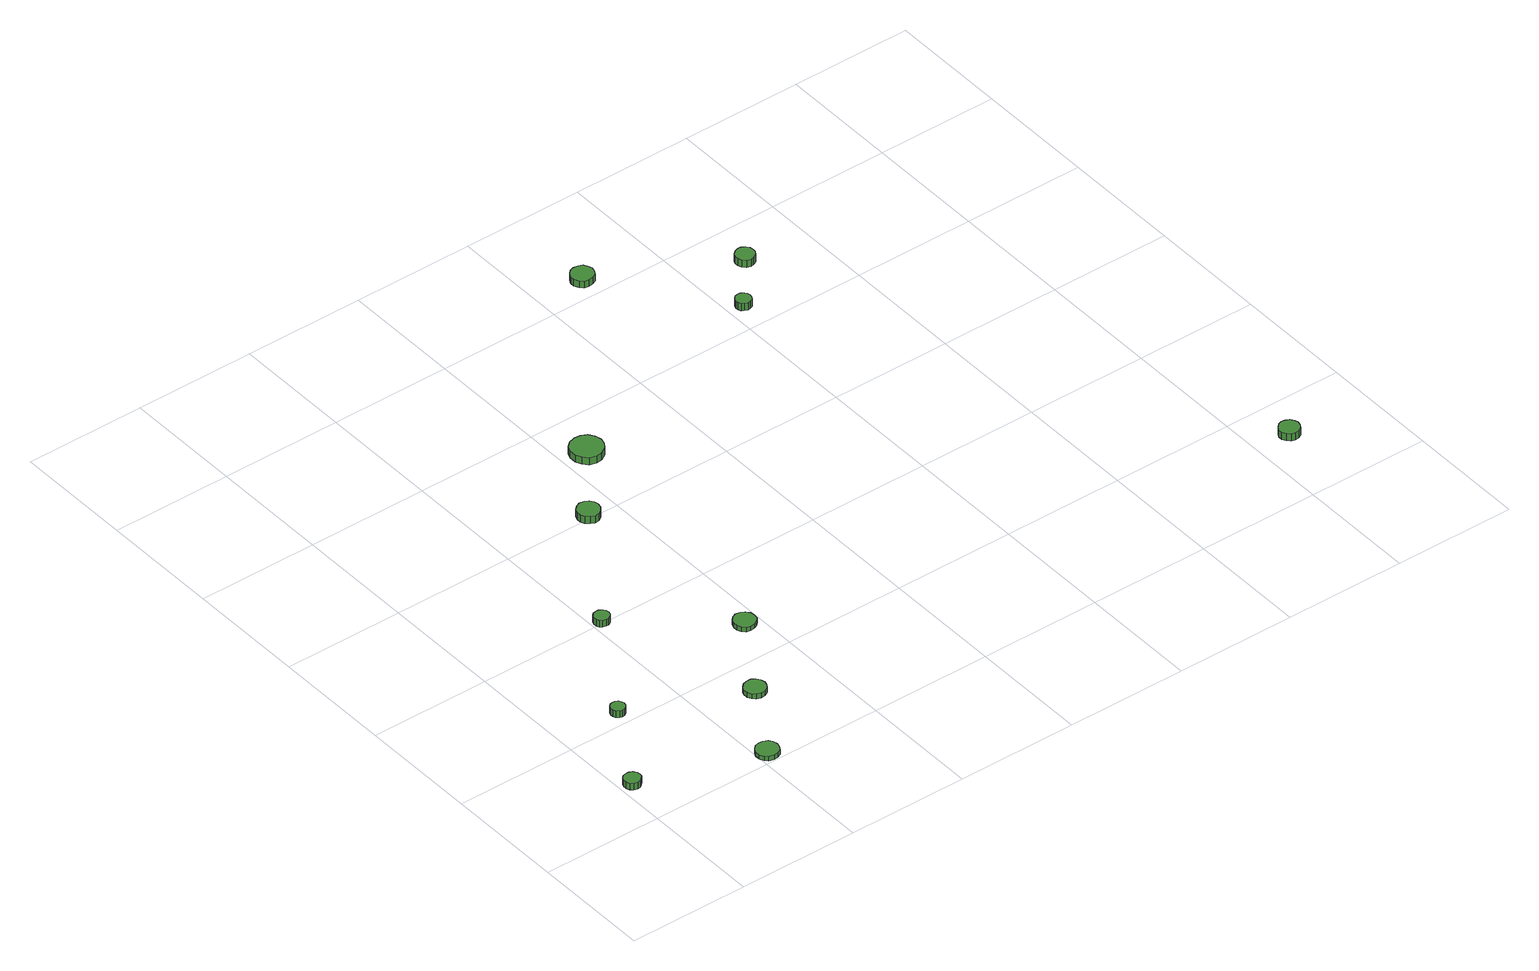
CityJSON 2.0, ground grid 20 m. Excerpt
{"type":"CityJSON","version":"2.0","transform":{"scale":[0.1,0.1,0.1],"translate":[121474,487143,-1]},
"CityObjects":{
"tree1":{"type":"SolitaryVegetationObject","attributes":{"function":"something"},"geometry":[{"type":"MultiSurface","lod":"1","boundaries":[[[0,1,2,3,4,5,6,7,8,9,10,11,12,13,14]],[[15,16,17,18,19,20,21,22,23,24,25,26,27,28,29]],[[0,29,28,1]],[[1,28,27,2]],[[2,27,26,3]],[[3,26,25,4]],[[4,25,24,5]],[[5,24,23,6]],[[6,23,22,7]],[[7,22,21,8]],[[8,21,20,9]],[[9,20,19,10]],[[10,19,18,11]],[[11,18,17,12]],[[12,17,16,13]],[[13,16,15,14]],[[14,15,29,0]]]}]},
"tree2":{"type":"SolitaryVegetationObject","attributes":{"function":"something"},"geometry":[{"type":"MultiSurface","lod":"1","boundaries":[[[30,31,32,33,34,35,36,37,38,39,40,41,42,43,44]],[[45,46,47,48,49,50,51,52,53,54,55,56,57,58,59]],[[30,59,58,31]],[[31,58,57,32]],[[32,57,56,33]],[[33,56,55,34]],[[34,55,54,35]],[[35,54,53,36]],[[36,53,52,37]],[[37,52,51,38]],[[38,51,50,39]],[[39,50,49,40]],[[40,49,48,41]],[[41,48,47,42]],[[42,47,46,43]],[[43,46,45,44]],[[44,45,59,30]]]}]},
"tree3":{"type":"SolitaryVegetationObject","attributes":{"function":"something"},"geometry":[{"type":"MultiSurface","lod":"1","boundaries":[[[60,61,62,63,64,65,66,67,68,69,70,71,72,73,74]],[[75,76,77,78,79,80,81,82,83,84,85,86,87,88,89]],[[60,89,88,61]],[[61,88,87,62]],[[62,87,86,63]],[[63,86,85,64]],[[64,85,84,65]],[[65,84,83,66]],[[66,83,82,67]],[[67,82,81,68]],[[68,81,80,69]],[[69,80,79,70]],[[70,79,78,71]],[[71,78,77,72]],[[72,77,76,73]],[[73,76,75,74]],[[74,75,89,60]]]}]},
"tree4":{"type":"SolitaryVegetationObject","attributes":{"function":"something"},"geometry":[{"type":"MultiSurface","lod":"1","boundaries":[[[90,91,92,93,94,95,96,97,98,99,100,101,102,103,104]],[[105,106,107,108,109,110,111,112,113,114,115,116,117,118,119]],[[90,119,118,91]],[[91,118,117,92]],[[92,117,116,93]],[[93,116,115,94]],[[94,115,114,95]],[[95,114,113,96]],[[96,113,112,97]],[[97,112,111,98]],[[98,111,110,99]],[[99,110,109,100]],[[100,109,108,101]],[[101,108,107,102]],[[102,107,106,103]],[[103,106,105,104]],[[104,105,119,90]]]}]},
"tree5":{"type":"SolitaryVegetationObject","attributes":{"function":"something"},"geometry":[{"type":"MultiSurface","lod":"1","boundaries":[[[120,121,122,123,124,125,126,127,128,129,130,131,132,133,134]],[[135,136,137,138,139,140,141,142,143,144,145,146,147,148,149]],[[120,149,148,121]],[[121,148,147,122]],[[122,147,146,123]],[[123,146,145,124]],[[124,145,144,125]],[[125,144,143,126]],[[126,143,142,127]],[[127,142,141,128]],[[128,141,140,129]],[[129,140,139,130]],[[130,139,138,131]],[[131,138,137,132]],[[132,137,136,133]],[[133,136,135,134]],[[134,135,149,120]]]}]},
"tree6":{"type":"SolitaryVegetationObject","attributes":{"function":"something"},"geometry":[{"type":"MultiSurface","lod":"1","boundaries":[[[150,151,152,153,154,155,156,157,158,159,160,161,162,163,164]],[[165,166,167,168,169,170,171,172,173,174,175,176,177,178,179]],[[150,179,178,151]],[[151,178,177,152]],[[152,177,176,153]],[[153,176,175,154]],[[154,175,174,155]],[[155,174,173,156]],[[156,173,172,157]],[[157,172,171,158]],[[158,171,170,159]],[[159,170,169,160]],[[160,169,168,161]],[[161,168,167,162]],[[162,167,166,163]],[[163,166,165,164]],[[164,165,179,150]]]}]},
"tree7":{"type":"SolitaryVegetationObject","attributes":{"function":"something"},"geometry":[{"type":"MultiSurface","lod":"1","boundaries":[[[180,181,182,183,184,185,186,187,188,189,190,191,192,193,194]],[[195,196,197,198,199,200,201,202,203,204,205,206,207,208,209]],[[180,209,208,181]],[[181,208,207,182]],[[182,207,206,183]],[[183,206,205,184]],[[184,205,204,185]],[[185,204,203,186]],[[186,203,202,187]],[[187,202,201,188]],[[188,201,200,189]],[[189,200,199,190]],[[190,199,198,191]],[[191,198,197,192]],[[192,197,196,193]],[[193,196,195,194]],[[194,195,209,180]]]}]},
"tree8":{"type":"SolitaryVegetationObject","attributes":{"function":"something"},"geometry":[{"type":"MultiSurface","lod":"1","boundaries":[[[210,211,212,213,214,215,216,217,218,219,220,221,222,223,224]],[[225,226,227,228,229,230,231,232,233,234,235,236,237,238,239]],[[210,239,238,211]],[[211,238,237,212]],[[212,237,236,213]],[[213,236,235,214]],[[214,235,234,215]],[[215,234,233,216]],[[216,233,232,217]],[[217,232,231,218]],[[218,231,230,219]],[[219,230,229,220]],[[220,229,228,221]],[[221,228,227,222]],[[222,227,226,223]],[[223,226,225,224]],[[224,225,239,210]]]}]},
"tree9":{"type":"SolitaryVegetationObject","attributes":{"function":"something"},"geometry":[{"type":"MultiSurface","lod":"1","boundaries":[[[240,241,242,243,244,245,246,247,248,249,250,251,252,253,254]],[[255,256,257,258,259,260,261,262,263,264,265,266,267,268,269]],[[240,269,268,241]],[[241,268,267,242]],[[242,267,266,243]],[[243,266,265,244]],[[244,265,264,245]],[[245,264,263,246]],[[246,263,262,247]],[[247,262,261,248]],[[248,261,260,249]],[[249,260,259,250]],[[250,259,258,251]],[[251,258,257,252]],[[252,257,256,253]],[[253,256,255,254]],[[254,255,269,240]]]}]},
"tree10":{"type":"SolitaryVegetationObject","attributes":{"function":"something"},"geometry":[{"type":"MultiSurface","lod":"1","boundaries":[[[270,271,272,273,274,275,276,277,278,279,280,281,282,283,284]],[[285,286,287,288,289,290,291,292,293,294,295,296,297,298,299]],[[270,299,298,271]],[[271,298,297,272]],[[272,297,296,273]],[[273,296,295,274]],[[274,295,294,275]],[[275,294,293,276]],[[276,293,292,277]],[[277,292,291,278]],[[278,291,290,279]],[[279,290,289,280]],[[280,289,288,281]],[[281,288,287,282]],[[282,287,286,283]],[[283,286,285,284]],[[284,285,299,270]]]}]},
"tree11":{"type":"SolitaryVegetationObject","attributes":{"function":"something"},"geometry":[{"type":"MultiSurface","lod":"1","boundaries":[[[300,301,302,303,304,305,306,307,308,309,310,311,312,313,314]],[[315,316,317,318,319,320,321,322,323,324,325,326,327,328,329]],[[300,329,328,301]],[[301,328,327,302]],[[302,327,326,303]],[[303,326,325,304]],[[304,325,324,305]],[[305,324,323,306]],[[306,323,322,307]],[[307,322,321,308]],[[308,321,320,309]],[[309,320,319,310]],[[310,319,318,311]],[[311,318,317,312]],[[312,317,316,313]],[[313,316,315,314]],[[314,315,329,300]]]}]},
"tree12":{"type":"SolitaryVegetationObject","attributes":{"function":"something"},"geometry":[{"type":"MultiSurface","lod":"1","boundaries":[[[330,331,332,333,334,335,336,337,338,339,340,341,342,343,344]],[[345,346,347,348,349,350,351,352,353,354,355,356,357,358,359]],[[330,359,358,331]],[[331,358,357,332]],[[332,357,356,333]],[[333,356,355,334]],[[334,355,354,335]],[[335,354,353,336]],[[336,353,352,337]],[[337,352,351,338]],[[338,351,350,339]],[[339,350,349,340]],[[340,349,348,341]],[[341,348,347,342]],[[342,347,346,343]],[[343,346,345,344]],[[344,345,359,330]]]}]}
},
"vertices":[
[35,84,18],[34,89,18],[30,94,18],[25,97,18],[20,97,18],[14,96,18],[10,92,18],[8,87,18],[8,81,18],[10,76,18],[14,72,18],[20,70,18],[25,71,18],[30,74,18],[34,78,18],[34,78,6],[30,74,6],[25,71,6],[20,70,6],[14,72,6],[10,76,6],[8,81,6],[8,87,6],[10,92,6],[14,96,6],[20,97,6],[25,97,6],[30,94,6],[34,89,6],[35,84,6],
[118,226,18],[117,230,18],[114,234,18],[110,237,18],[105,237,18],[101,236,18],[97,233,18],[95,228,18],[95,223,18],[97,219,18],[101,215,18],[105,214,18],[110,214,18],[114,217,18],[117,221,18],[117,221,6],[114,217,6],[110,214,6],[105,214,6],[101,215,6],[97,219,6],[95,223,6],[95,228,6],[97,233,6],[101,236,6],[105,237,6],[110,237,6],[114,234,6],[117,230,6],[118,226,6],
[236,20,14],[234,28,14],[230,34,14],[223,37,14],[216,38,14],[208,36,14],[203,31,14],[200,24,14],[200,16,14],[203,9,14],[208,4,14],[216,2,14],[223,3,14],[230,6,14],[234,13,14],[234,13,6],[230,6,6],[223,3,6],[216,2,6],[208,4,6],[203,9,6],[200,16,6],[200,24,6],[203,31,6],[208,36,6],[216,38,6],[223,37,6],[230,34,6],[234,28,6],[236,20,6],
[309,142,15],[307,149,15],[303,155,15],[297,159,15],[289,159,15],[282,157,15],[277,152,15],[274,146,15],[274,138,15],[277,132,15],[282,127,15],[289,125,15],[297,125,15],[303,129,15],[307,135,15],[307,135,6],[303,129,6],[297,125,6],[289,125,6],[282,127,6],[277,132,6],[274,138,6],[274,146,6],[277,152,6],[282,157,6],[289,159,6],[297,159,6],[303,155,6],[307,149,6],[309,142,6],
[230,404,18],[229,409,18],[226,413,18],[221,416,18],[216,416,18],[211,415,18],[207,411,18],[205,407,18],[205,401,18],[207,397,18],[211,393,18],[216,392,18],[221,392,18],[226,395,18],[229,399,18],[229,399,6],[226,395,6],[221,392,6],[216,392,6],[211,393,6],[207,397,6],[205,401,6],[205,407,6],[207,411,6],[211,415,6],[216,416,6],[221,416,6],[226,413,6],[229,409,6],[230,404,6],
[393,273,14],[392,280,14],[387,286,14],[381,290,14],[373,291,14],[366,288,14],[361,283,14],[358,276,14],[358,269,14],[361,262,14],[366,257,14],[373,255,14],[381,256,14],[387,259,14],[392,265,14],[392,265,6],[387,259,6],[381,256,6],[373,255,6],[366,257,6],[361,262,6],[358,269,6],[358,276,6],[361,283,6],[366,288,6],[373,291,6],[381,290,6],[387,286,6],[392,280,6],[393,273,6],
[370,606,20],[369,613,20],[364,619,20],[358,623,20],[350,624,20],[343,621,20],[337,616,20],[334,609,20],[334,602,20],[337,595,20],[343,590,20],[350,587,20],[358,588,20],[364,592,20],[369,598,20],[369,598,7],[364,592,7],[358,588,7],[350,587,7],[343,590,7],[337,595,7],[334,602,7],[334,609,7],[337,616,7],[343,621,7],[350,624,7],[358,623,7],[364,619,7],[369,613,7],[370,606,7],
[462,715,25],[459,726,25],[453,735,25],[443,740,25],[433,741,25],[422,738,25],[414,731,25],[410,721,25],[410,710,25],[414,700,25],[422,692,25],[433,689,25],[443,690,25],[453,696,25],[459,704,25],[459,704,12],[453,696,12],[443,690,12],[433,689,12],[422,692,12],[414,700,12],[410,710,12],[410,721,12],[414,731,12],[422,738,12],[433,741,12],[443,740,12],[453,735,12],[459,726,12],[462,715,12],
[698,1035,21],[696,1042,21],[692,1049,21],[685,1052,21],[677,1053,21],[670,1051,21],[665,1046,21],[661,1039,21],[661,1031,21],[665,1024,21],[670,1019,21],[677,1017,21],[685,1018,21],[692,1021,21],[696,1028,21],[696,1028,9],[692,1021,9],[685,1018,9],[677,1017,9],[670,1019,9],[665,1024,9],[661,1031,9],[661,1039,9],[665,1046,9],[670,1051,9],[677,1053,9],[685,1052,9],[692,1049,9],[696,1042,9],[698,1035,9],
[835,843,25],[834,848,25],[831,852,25],[826,855,25],[821,855,25],[816,854,25],[812,850,25],[810,845,25],[810,840,25],[812,835,25],[816,832,25],[821,830,25],[826,831,25],[831,833,25],[834,838,25],[834,838,12],[831,833,12],[826,831,12],[821,830,12],[816,832,12],[812,835,12],[810,840,12],[810,845,12],[812,850,12],[816,854,12],[821,855,12],[826,855,12],[831,852,12],[834,848,12],[835,843,12],
[908,928,19],[907,934,19],[903,939,19],[897,943,19],[891,943,19],[885,941,19],[880,937,19],[877,931,19],[877,925,19],[880,919,19],[885,914,19],[891,912,19],[897,913,19],[903,916,19],[907,922,19],[907,922,6],[903,916,6],[897,913,6],[891,912,6],[885,914,6],[880,919,6],[877,925,6],[877,931,6],[880,937,6],[885,941,6],[891,943,6],[897,943,6],[903,939,6],[907,934,6],[908,928,6],
[1273,127,24],[1271,133,24],[1267,139,24],[1261,142,24],[1254,143,24],[1248,141,24],[1243,136,24],[1240,130,24],[1240,123,24],[1243,117,24],[1248,112,24],[1254,110,24],[1261,111,24],[1267,114,24],[1271,120,24],[1271,120,11],[1267,114,11],[1261,111,11],[1254,110,11],[1248,112,11],[1243,117,11],[1240,123,11],[1240,130,11],[1243,136,11],[1248,141,11],[1254,143,11],[1261,142,11],[1267,139,11],[1271,133,11],[1273,127,11]
]}
